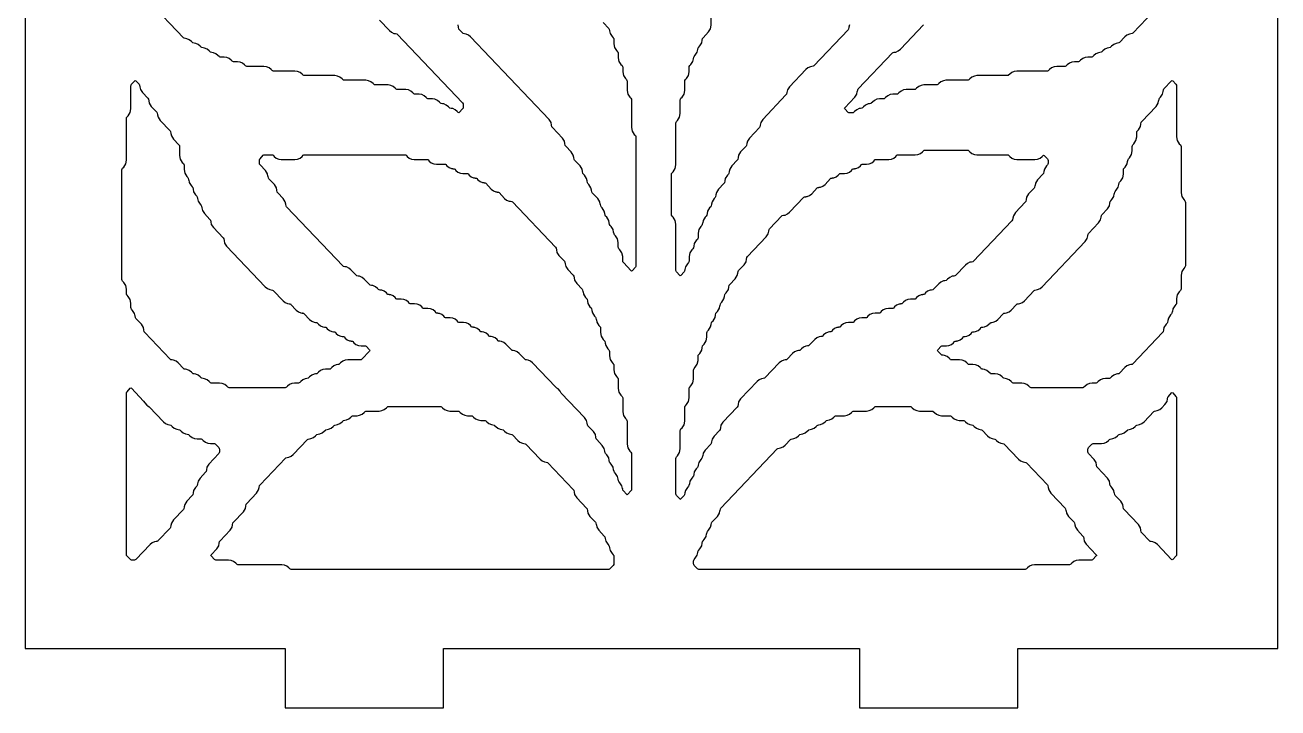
# Model space of a CAD drawing. Header units: millimetres. Extents: x 10 to 410, y 18 to 283.
# Drawn here: x 10 to 73.3, y 157 to 191.5 of the extents above; entities that cross this region are included whole.
import ezdxf

# ---------------------------------------------------------------- set-up
doc = ezdxf.new("R2010")
doc.units = ezdxf.units.MM
doc.layers.add('CUT', color=1, linetype='Continuous')

msp = doc.modelspace()

# ---------------------------------------------------------------- linework, layer by layer
at = {"layer": 'CUT'}
for points in [[(52.134, 157), (60.134, 157), (60.134, 160), (73.2679, 160), (73.2679, 280), (60.134, 280), (60.134, 283), (52.134, 283), (52.134, 280), (31.134, 280), (31.134, 283), (23.134, 283), (23.134, 280), (10, 280), (10, 160), (23.134, 160), (23.134, 157), (31.134, 157), (31.134, 160), (52.134, 160)], [(15.1188, 184.6704), (15.1188, 186.7759), (15.1273, 186.8201), (15.1516, 186.8581), (15.2049, 186.914), (15.3068, 187.0731), (15.3425, 187.2586), (15.3425, 188.4229), (15.3511, 188.4672), (15.3754, 188.5051), (15.5383, 188.6765), (15.5663, 188.6977), (15.5943, 188.6765), (15.7572, 188.5051), (15.7815, 188.4672), (15.7991, 188.3761), (15.8013, 188.3766), (15.8257, 188.2496), (15.9277, 188.0905), (16.2047, 187.7992), (16.2291, 187.7613), (16.2466, 187.6702), (16.2488, 187.6707), (16.2733, 187.5437), (16.3752, 187.3846), (16.6522, 187.0934), (16.6766, 187.0554), (16.6941, 186.9644), (16.6963, 186.9648), (16.7208, 186.8378), (16.8228, 186.6788), (17.3235, 186.1522), (17.3478, 186.1142), (17.3654, 186.0232), (17.3676, 186.0236), (17.392, 185.8966), (17.494, 185.7376), (17.771, 185.4463), (17.7954, 185.4084), (17.8039, 185.3641), (17.8039, 184.9057), (17.8396, 184.7201), (17.9415, 184.5611), (17.9948, 184.5051), (18.0191, 184.4672), (18.0276, 184.4229), (18.0276, 184.1998), (18.0633, 184.0143), (18.1653, 183.8552), (18.2185, 183.7992), (18.2429, 183.7613), (18.2604, 183.6702), (18.2626, 183.6707), (18.2871, 183.5437), (18.3891, 183.3846), (18.4423, 183.3287), (18.4666, 183.2907), (18.4841, 183.1997), (18.4864, 183.2001), (18.5108, 183.0731), (18.6128, 182.914), (18.6661, 182.8581), (18.6904, 182.8201), (18.7079, 182.7291), (18.7102, 182.7295), (18.7346, 182.6025), (18.8366, 182.4435), (18.8898, 182.3875), (18.9141, 182.3495), (18.9317, 182.2585), (18.9339, 182.2589), (18.9583, 182.1319), (19.0603, 181.9729), (19.3373, 181.6816), (19.3617, 181.6437), (19.3792, 181.5526), (19.3814, 181.553), (19.4059, 181.426), (19.5078, 181.267), (20.0086, 180.7404), (20.0329, 180.7025), (20.0504, 180.6114), (20.0527, 180.6119), (20.0771, 180.4848), (20.1791, 180.3258), (22.1312, 178.2731), (22.2363, 178.1889), (22.3601, 178.1358), (22.4359, 178.1255), (22.4354, 178.1222), (22.5009, 178.1133), (22.5261, 178.0931), (23.0262, 177.5672), (23.1313, 177.483), (23.2551, 177.4299), (23.3309, 177.4196), (23.3305, 177.4163), (23.3959, 177.4074), (23.4211, 177.3873), (23.6975, 177.0966), (23.8026, 177.0124), (23.9264, 176.9593), (24.0022, 176.949), (24.0017, 176.9457), (24.0672, 176.9368), (24.0924, 176.9167), (24.3688, 176.626), (24.4739, 176.5418), (24.5976, 176.4887), (24.6734, 176.4784), (24.673, 176.4751), (24.7385, 176.4662), (24.7636, 176.4461), (24.8163, 176.3907), (24.9214, 176.3065), (25.0451, 176.2534), (25.121, 176.2431), (25.1205, 176.2398), (25.186, 176.231), (25.2112, 176.2108), (25.2638, 176.1554), (25.3689, 176.0712), (25.4927, 176.0181), (25.5685, 176.0078), (25.568, 176.0046), (25.6335, 175.9957), (25.6587, 175.9755), (25.7113, 175.9201), (25.8164, 175.8359), (25.9402, 175.7828), (26.016, 175.7725), (26.0155, 175.7693), (26.081, 175.7604), (26.1062, 175.7402), (26.1588, 175.6849), (26.2639, 175.6006), (26.3877, 175.5475), (26.4635, 175.5372), (26.463, 175.534), (26.5285, 175.5251), (26.5537, 175.5049), (26.6063, 175.4496), (26.7114, 175.3654), (26.8352, 175.3123), (26.9686, 175.2941), (27.1678, 175.2941), (27.1998, 175.2898), (27.225, 175.2696), (27.3992, 175.0864), (27.4184, 175.0588), (27.3992, 175.0312), (27.0012, 174.6127), (26.976, 174.5926), (26.9441, 174.5882), (26.2974, 174.5882), (26.1639, 174.5701), (26.0402, 174.517), (25.9351, 174.4328), (25.8824, 174.3775), (25.8573, 174.3573), (25.7918, 174.3484), (25.7922, 174.3451), (25.7164, 174.3348), (25.5926, 174.2817), (25.4875, 174.1975), (25.4349, 174.1422), (25.4097, 174.122), (25.3778, 174.1176), (25.1786, 174.1176), (25.0451, 174.0995), (24.9214, 174.0464), (24.8163, 173.9622), (24.7636, 173.9069), (24.7385, 173.8867), (24.673, 173.8778), (24.6734, 173.8745), (24.5976, 173.8642), (24.4739, 173.8111), (24.3688, 173.7269), (24.3161, 173.6716), (24.291, 173.6514), (24.2255, 173.6425), (24.2259, 173.6392), (24.1501, 173.6289), (24.0263, 173.5758), (23.9212, 173.4916), (23.8686, 173.4363), (23.8434, 173.4161), (23.8115, 173.4118), (23.6123, 173.4118), (23.4788, 173.3936), (23.3551, 173.3405), (23.25, 173.2563), (23.1973, 173.201), (23.1722, 173.1808), (23.1402, 173.1765), (20.299, 173.1765), (20.2671, 173.1808), (20.2419, 173.201), (20.1893, 173.2563), (20.0841, 173.3405), (19.9604, 173.3936), (19.8269, 173.4118), (19.404, 173.4118), (19.372, 173.4161), (19.3469, 173.4363), (19.2942, 173.4916), (19.1891, 173.5758), (19.0654, 173.6289), (18.9895, 173.6392), (18.99, 173.6425), (18.9245, 173.6514), (18.8993, 173.6716), (18.8467, 173.7269), (18.7416, 173.8111), (18.6178, 173.8642), (18.542, 173.8745), (18.5425, 173.8778), (18.477, 173.8867), (18.4518, 173.9069), (18.3992, 173.9622), (18.2941, 174.0464), (18.1703, 174.0995), (18.0945, 174.1098), (18.095, 174.1131), (18.0295, 174.122), (18.0043, 174.1422), (17.7279, 174.4328), (17.6228, 174.517), (17.4991, 174.5701), (17.4232, 174.5804), (17.4237, 174.5837), (17.3582, 174.5926), (17.333, 174.6127), (16.0467, 175.9655), (16.0223, 176.0034), (16.0048, 176.0945), (16.0026, 176.094), (15.9781, 176.221), (15.8761, 176.3801), (15.5991, 176.6713), (15.5748, 176.7093), (15.5573, 176.8003), (15.555, 176.7999), (15.5306, 176.9269), (15.4286, 177.086), (15.3754, 177.1419), (15.3511, 177.1799), (15.3425, 177.2241), (15.3425, 177.4473), (15.3068, 177.6328), (15.2049, 177.7918), (15.1516, 177.8478), (15.1273, 177.8858), (15.1188, 177.93), (15.1188, 178.1532), (15.0831, 178.3387), (14.9811, 178.4977), (14.9279, 178.5537), (14.9035, 178.5916), (14.895, 178.6359), (14.895, 184.1876), (14.9035, 184.2319), (14.9279, 184.2698), (14.9811, 184.3258), (15.0831, 184.4848)], [(56.2667, 175.2696), (56.2919, 175.2898), (56.3239, 175.2941), (56.5231, 175.2941), (56.6565, 175.3123), (56.7803, 175.3654), (56.8854, 175.4496), (56.938, 175.5049), (56.9632, 175.5251), (57.0287, 175.534), (57.0282, 175.5372), (57.104, 175.5475), (57.2278, 175.6006), (57.3329, 175.6849), (57.3855, 175.7402), (57.4107, 175.7604), (57.4762, 175.7693), (57.4757, 175.7725), (57.5515, 175.7828), (57.6753, 175.8359), (57.7804, 175.9201), (57.833, 175.9755), (57.8582, 175.9957), (57.9237, 176.0046), (57.9232, 176.0078), (57.9991, 176.0181), (58.1228, 176.0712), (58.2279, 176.1554), (58.2806, 176.2108), (58.3057, 176.231), (58.3712, 176.2398), (58.3708, 176.2431), (58.4466, 176.2534), (58.5703, 176.3065), (58.6754, 176.3907), (58.7281, 176.4461), (58.7532, 176.4662), (58.8187, 176.4751), (58.8183, 176.4784), (58.8941, 176.4887), (59.0178, 176.5418), (59.123, 176.626), (59.3993, 176.9167), (59.4245, 176.9368), (59.49, 176.9457), (59.4895, 176.949), (59.5653, 176.9593), (59.6891, 177.0124), (59.7942, 177.0966), (60.0706, 177.3873), (60.0958, 177.4074), (60.1613, 177.4163), (60.1608, 177.4196), (60.2366, 177.4299), (60.3604, 177.483), (60.4655, 177.5672), (60.9656, 178.0931), (60.9908, 178.1133), (61.0563, 178.1222), (61.0558, 178.1255), (61.1316, 178.1358), (61.2554, 178.1889), (61.3605, 178.2731), (63.5364, 180.5611), (63.6383, 180.7201), (63.6628, 180.8471), (63.665, 180.8467), (63.6825, 180.9378), (63.7069, 180.9757), (64.2076, 181.5023), (64.3096, 181.6613), (64.334, 181.7883), (64.3363, 181.7879), (64.3538, 181.879), (64.3781, 181.9169), (64.6551, 182.2082), (64.7571, 182.3672), (64.7816, 182.4942), (64.7838, 182.4938), (64.8013, 182.5848), (64.8257, 182.6228), (64.8789, 182.6788), (64.9809, 182.8378), (65.0053, 182.9648), (65.0076, 182.9644), (65.0251, 183.0554), (65.0494, 183.0934), (65.1027, 183.1493), (65.2046, 183.3084), (65.2291, 183.4354), (65.2313, 183.4349), (65.2488, 183.526), (65.2732, 183.5639), (65.3264, 183.6199), (65.4284, 183.779), (65.4641, 183.9645), (65.4641, 184.1876), (65.4726, 184.2319), (65.4969, 184.2698), (65.5502, 184.3258), (65.6521, 184.4848), (65.6766, 184.6119), (65.6788, 184.6114), (65.6964, 184.7025), (65.7207, 184.7404), (65.7739, 184.7964), (65.8759, 184.9554), (65.9116, 185.141), (65.9116, 185.3641), (65.9201, 185.4084), (65.9444, 185.4463), (65.9977, 185.5023), (66.0997, 185.6613), (66.1354, 185.8468), (66.1354, 186.07), (66.1439, 186.1142), (66.1682, 186.1522), (66.2214, 186.2082), (66.3234, 186.3672), (66.3479, 186.4942), (66.3501, 186.4938), (66.3676, 186.5848), (66.392, 186.6228), (67.1165, 187.3846), (67.2184, 187.5437), (67.2429, 187.6707), (67.2451, 187.6702), (67.2627, 187.7613), (67.287, 187.7992), (67.3402, 187.8552), (67.4422, 188.0143), (67.4666, 188.1413), (67.4689, 188.1408), (67.4864, 188.2319), (67.5107, 188.2698), (67.8974, 188.6765), (67.9254, 188.6977), (67.9534, 188.6765), (68.1163, 188.5051), (68.1406, 188.4672), (68.1492, 188.4229), (68.1492, 185.8468), (68.1849, 185.6613), (68.2868, 185.5023), (68.3401, 185.4463), (68.3644, 185.4084), (68.3729, 185.3641), (68.3729, 183.0233), (68.4086, 182.8378), (68.5106, 182.6788), (68.5638, 182.6228), (68.5882, 182.5848), (68.5967, 182.5406), (68.5967, 179.3418), (68.5882, 179.2975), (68.5638, 179.2596), (68.5106, 179.2036), (68.4086, 179.0446), (68.3729, 178.859), (68.3729, 178.1653), (68.3644, 178.121), (68.3401, 178.0831), (68.2868, 178.0271), (68.1849, 177.8681), (68.1492, 177.6826), (68.1492, 177.4594), (68.1406, 177.4152), (68.1163, 177.3772), (68.0631, 177.3212), (67.9611, 177.1622), (67.9367, 177.0352), (67.9344, 177.0356), (67.9169, 176.9446), (67.8926, 176.9066), (67.8393, 176.8507), (67.7373, 176.6916), (67.7129, 176.5646), (67.7107, 176.5651), (67.6931, 176.474), (67.6688, 176.4361), (67.6156, 176.3801), (67.5136, 176.221), (67.4892, 176.094), (67.4869, 176.0945), (67.4694, 176.0034), (67.4451, 175.9655), (65.9349, 174.3775), (65.9097, 174.3573), (65.8443, 174.3484), (65.8447, 174.3451), (65.7689, 174.3348), (65.6451, 174.2817), (65.54, 174.1975), (65.2636, 173.9069), (65.2385, 173.8867), (65.173, 173.8778), (65.1734, 173.8745), (65.0976, 173.8642), (64.9739, 173.8111), (64.8687, 173.7269), (64.8161, 173.6716), (64.7909, 173.6514), (64.759, 173.6471), (64.5598, 173.6471), (64.4264, 173.6289), (64.3026, 173.5758), (64.1975, 173.4916), (64.1448, 173.4363), (64.1197, 173.4161), (64.0877, 173.4118), (63.8885, 173.4118), (63.7551, 173.3936), (63.6313, 173.3405), (63.5262, 173.2563), (63.4736, 173.201), (63.4484, 173.1808), (63.4164, 173.1765), (60.799, 173.1765), (60.7671, 173.1808), (60.7419, 173.201), (60.6893, 173.2563), (60.5841, 173.3405), (60.4604, 173.3936), (60.3269, 173.4118), (59.904, 173.4118), (59.872, 173.4161), (59.8469, 173.4363), (59.7942, 173.4916), (59.6891, 173.5758), (59.5653, 173.6289), (59.4895, 173.6392), (59.49, 173.6425), (59.4245, 173.6514), (59.3993, 173.6716), (59.3467, 173.7269), (59.2416, 173.8111), (59.1178, 173.8642), (58.9844, 173.8824), (58.7852, 173.8824), (58.7532, 173.8867), (58.7281, 173.9069), (58.6754, 173.9622), (58.5703, 174.0464), (58.4466, 174.0995), (58.3708, 174.1098), (58.3712, 174.1131), (58.3057, 174.122), (58.2806, 174.1422), (58.2279, 174.1975), (58.1228, 174.2817), (57.9991, 174.3348), (57.8656, 174.3529), (57.6664, 174.3529), (57.6345, 174.3573), (57.6093, 174.3775), (57.5567, 174.4328), (57.4515, 174.517), (57.3278, 174.5701), (57.1943, 174.5882), (56.7714, 174.5882), (56.7394, 174.5926), (56.7143, 174.6127), (56.6616, 174.6681), (56.5565, 174.7523), (56.4328, 174.8054), (56.3569, 174.8157), (56.3574, 174.819), (56.2919, 174.8279), (56.2667, 174.848), (56.0925, 175.0312), (56.0733, 175.0588), (56.0925, 175.0864)], [(22.4689, 184.9412), (22.5009, 184.9368), (22.5261, 184.9167), (22.5787, 184.8613), (22.6838, 184.7771), (22.8076, 184.724), (22.941, 184.7059), (23.6308, 184.7059), (23.7642, 184.724), (23.888, 184.7771), (23.9931, 184.8613), (24.0458, 184.9167), (24.0709, 184.9368), (24.1029, 184.9412), (29.1816, 184.9412), (29.2136, 184.9368), (29.2388, 184.9167), (29.2914, 184.8613), (29.3965, 184.7771), (29.5203, 184.724), (29.6537, 184.7059), (30.3004, 184.7059), (30.3324, 184.7015), (30.3576, 184.6814), (30.4102, 184.626), (30.5153, 184.5418), (30.6391, 184.4887), (30.7725, 184.4706), (31.1955, 184.4706), (31.2274, 184.4662), (31.2526, 184.4461), (31.3052, 184.3907), (31.4103, 184.3065), (31.5341, 184.2534), (31.6099, 184.2431), (31.6095, 184.2398), (31.6749, 184.231), (31.7001, 184.2108), (31.7527, 184.1554), (31.8578, 184.0712), (31.9816, 184.0181), (32.1151, 184), (32.3142, 184), (32.3462, 183.9957), (32.3714, 183.9755), (32.424, 183.9201), (32.5291, 183.8359), (32.6529, 183.7828), (32.7287, 183.7725), (32.7282, 183.7693), (32.7937, 183.7604), (32.8189, 183.7402), (32.8715, 183.6849), (32.9766, 183.6006), (33.1004, 183.5475), (33.1762, 183.5372), (33.1758, 183.534), (33.2412, 183.5251), (33.2664, 183.5049), (33.5428, 183.2143), (33.6479, 183.1301), (33.7717, 183.077), (33.8475, 183.0667), (33.847, 183.0634), (33.9125, 183.0545), (33.9377, 183.0343), (34.2141, 182.7437), (34.3192, 182.6595), (34.4429, 182.6064), (34.5187, 182.5961), (34.5183, 182.5928), (34.5838, 182.5839), (34.6089, 182.5637), (36.7904, 180.2698), (36.8147, 180.2319), (36.8322, 180.1408), (36.8345, 180.1413), (36.8589, 180.0143), (36.9609, 179.8552), (37.2379, 179.5639), (37.2622, 179.526), (37.2797, 179.4349), (37.282, 179.4354), (37.3064, 179.3084), (37.4084, 179.1493), (37.6854, 178.8581), (37.7097, 178.8201), (37.7272, 178.7291), (37.7295, 178.7295), (37.7539, 178.6025), (37.8559, 178.4435), (38.1329, 178.1522), (38.1572, 178.1142), (38.1747, 178.0232), (38.177, 178.0236), (38.2014, 177.8966), (38.3034, 177.7376), (38.3567, 177.6816), (38.381, 177.6437), (38.3985, 177.5526), (38.4008, 177.553), (38.4252, 177.426), (38.5272, 177.267), (38.5804, 177.211), (38.6047, 177.1731), (38.6223, 177.082), (38.6245, 177.0824), (38.6489, 176.9554), (38.7509, 176.7964), (38.8042, 176.7404), (38.8285, 176.7025), (38.846, 176.6114), (38.8483, 176.6119), (38.8727, 176.4848), (38.9747, 176.3258), (39.0279, 176.2698), (39.0523, 176.2319), (39.0608, 176.1876), (39.0608, 175.9645), (39.0965, 175.779), (39.1984, 175.6199), (39.2517, 175.5639), (39.276, 175.526), (39.2935, 175.4349), (39.2958, 175.4354), (39.3202, 175.3084), (39.4222, 175.1493), (39.4754, 175.0934), (39.4998, 175.0554), (39.5083, 175.0112), (39.5083, 174.788), (39.544, 174.6025), (39.646, 174.4435), (39.6992, 174.3875), (39.7235, 174.3495), (39.732, 174.3053), (39.732, 174.0821), (39.7677, 173.8966), (39.8697, 173.7376), (39.923, 173.6816), (39.9473, 173.6437), (39.9558, 173.5994), (39.9558, 173.141), (39.9915, 172.9554), (40.0935, 172.7964), (40.1467, 172.7404), (40.171, 172.7025), (40.1796, 172.6582), (40.1796, 171.9645), (40.2152, 171.779), (40.3172, 171.6199), (40.3705, 171.5639), (40.3948, 171.526), (40.4033, 171.4818), (40.4033, 170.3174), (40.439, 170.1319), (40.541, 169.9729), (40.5942, 169.9169), (40.6186, 169.879), (40.6271, 169.8347), (40.6271, 168.0477), (40.6186, 168.0034), (40.5942, 167.9655), (40.4313, 167.7941), (40.4033, 167.7729), (40.3753, 167.7941), (40.2124, 167.9655), (40.1881, 168.0034), (40.1706, 168.0945), (40.1683, 168.094), (40.1439, 168.221), (40.0419, 168.3801), (39.9886, 168.4361), (39.9643, 168.474), (39.9468, 168.5651), (39.9445, 168.5646), (39.9201, 168.6916), (39.8181, 168.8507), (39.7649, 168.9066), (39.7406, 168.9446), (39.723, 169.0356), (39.7208, 169.0352), (39.6963, 169.1622), (39.5944, 169.3212), (39.5411, 169.3772), (39.5168, 169.4152), (39.4993, 169.5062), (39.497, 169.5058), (39.4726, 169.6328), (39.3706, 169.7918), (39.3174, 169.8478), (39.293, 169.8858), (39.2755, 169.9768), (39.2733, 169.9764), (39.2488, 170.1034), (39.1469, 170.2624), (38.8699, 170.5537), (38.8455, 170.5916), (38.828, 170.6827), (38.8258, 170.6823), (38.8013, 170.8093), (38.6993, 170.9683), (38.4223, 171.2596), (38.398, 171.2975), (38.3805, 171.3886), (38.3782, 171.3881), (38.3538, 171.5152), (38.2518, 171.6742), (37.0798, 172.9066), (37.0169, 173.0047), (36.9192, 173.1163), (36.8593, 173.1534), (36.7999, 173.201), (35.6285, 174.4328), (35.5234, 174.517), (35.3996, 174.5701), (35.3238, 174.5804), (35.3242, 174.5837), (35.2588, 174.5926), (35.2336, 174.6127), (34.9572, 174.9034), (34.8521, 174.9876), (34.7283, 175.0407), (34.6525, 175.051), (34.653, 175.0543), (34.5875, 175.0632), (34.5623, 175.0833), (34.2859, 175.374), (34.1808, 175.4582), (34.0571, 175.5113), (33.9813, 175.5216), (33.9817, 175.5249), (33.9162, 175.5338), (33.8911, 175.5539), (33.8384, 175.6093), (33.7333, 175.6935), (33.6096, 175.7466), (33.5337, 175.7569), (33.5342, 175.7602), (33.4687, 175.769), (33.4435, 175.7892), (33.3909, 175.8446), (33.2858, 175.9288), (33.162, 175.9819), (33.0862, 175.9922), (33.0867, 175.9954), (33.0212, 176.0043), (32.996, 176.0245), (32.9434, 176.0799), (32.8383, 176.1641), (32.7145, 176.2172), (32.6387, 176.2275), (32.6392, 176.2307), (32.5737, 176.2396), (32.5485, 176.2598), (32.4959, 176.3151), (32.3908, 176.3994), (32.267, 176.4525), (32.1336, 176.4706), (31.9344, 176.4706), (31.9024, 176.4749), (31.8772, 176.4951), (31.8246, 176.5504), (31.7195, 176.6346), (31.5957, 176.6877), (31.4623, 176.7059), (31.2631, 176.7059), (31.2311, 176.7102), (31.206, 176.7304), (31.1533, 176.7857), (31.0482, 176.8699), (30.9245, 176.923), (30.8487, 176.9333), (30.8491, 176.9366), (30.7836, 176.9455), (30.7585, 176.9657), (30.7058, 177.021), (30.6007, 177.1052), (30.477, 177.1583), (30.3435, 177.1765), (30.1443, 177.1765), (30.1124, 177.1808), (30.0872, 177.201), (30.0346, 177.2563), (29.9295, 177.3405), (29.8057, 177.3936), (29.6722, 177.4118), (29.473, 177.4118), (29.4411, 177.4161), (29.4159, 177.4363), (29.3633, 177.4916), (29.2582, 177.5758), (29.1344, 177.6289), (29.001, 177.6471), (28.8018, 177.6471), (28.7698, 177.6514), (28.7446, 177.6716), (28.692, 177.7269), (28.5869, 177.8111), (28.4631, 177.8642), (28.3873, 177.8745), (28.3878, 177.8778), (28.3223, 177.8867), (28.2971, 177.9069), (28.2445, 177.9622), (28.1394, 178.0464), (28.0156, 178.0995), (27.9398, 178.1098), (27.9403, 178.1131), (27.8748, 178.122), (27.8496, 178.1422), (27.797, 178.1975), (27.6919, 178.2817), (27.5681, 178.3348), (27.4923, 178.3451), (27.4928, 178.3484), (27.4273, 178.3573), (27.4021, 178.3775), (27.1257, 178.6681), (27.0206, 178.7523), (26.8968, 178.8054), (26.821, 178.8157), (26.8215, 178.819), (26.756, 178.8279), (26.7308, 178.848), (26.4544, 179.1387), (26.3493, 179.2229), (26.2256, 179.276), (26.1498, 179.2863), (26.1502, 179.2896), (26.0847, 179.2985), (26.0596, 179.3186), (23.2069, 182.3184), (23.1825, 182.3563), (23.165, 182.4474), (23.1628, 182.447), (23.1383, 182.574), (23.0364, 182.733), (22.7594, 183.0243), (22.735, 183.0622), (22.7175, 183.1533), (22.7153, 183.1529), (22.6908, 183.2799), (22.5888, 183.4389), (22.3118, 183.7302), (22.2875, 183.7681), (22.27, 183.8592), (22.2677, 183.8587), (22.2433, 183.9857), (22.1413, 184.1448), (21.8643, 184.4361), (21.84, 184.474), (21.8315, 184.5182), (21.8315, 184.6582), (21.84, 184.7025), (21.8643, 184.7404), (22.0319, 184.9167), (22.0571, 184.9368), (22.0891, 184.9412)], [(42.8975, 167.7302), (42.8732, 167.7681), (42.8646, 167.8124), (42.8646, 169.5994), (42.8732, 169.6437), (42.8975, 169.6816), (42.9507, 169.7376), (43.0527, 169.8966), (43.0884, 170.0821), (43.0884, 171.0112), (43.0969, 171.0554), (43.1212, 171.0934), (43.1745, 171.1493), (43.2765, 171.3084), (43.3122, 171.4939), (43.3122, 172.1876), (43.3207, 172.2319), (43.345, 172.2698), (43.3982, 172.3258), (43.5002, 172.4848), (43.5359, 172.6704), (43.5359, 173.1288), (43.5444, 173.1731), (43.5688, 173.211), (43.622, 173.267), (43.724, 173.426), (43.7597, 173.6115), (43.7597, 174.07), (43.7682, 174.1142), (43.7925, 174.1522), (43.8457, 174.2082), (43.9477, 174.3672), (43.9834, 174.5527), (43.9834, 174.7759), (43.9919, 174.8201), (44.0163, 174.8581), (44.0695, 174.914), (44.1715, 175.0731), (44.1959, 175.2001), (44.1982, 175.1997), (44.2157, 175.2907), (44.24, 175.3287), (44.2933, 175.3846), (44.3952, 175.5437), (44.4309, 175.7292), (44.4309, 175.9523), (44.4395, 175.9966), (44.4638, 176.0345), (44.517, 176.0905), (44.619, 176.2496), (44.6434, 176.3766), (44.6457, 176.3761), (44.6632, 176.4672), (44.6875, 176.5051), (44.7408, 176.5611), (44.8428, 176.7201), (44.8672, 176.8471), (44.8694, 176.8467), (44.887, 176.9378), (44.9113, 176.9757), (44.9645, 177.0317), (45.0665, 177.1907), (45.0909, 177.3177), (45.0932, 177.3173), (45.1107, 177.4084), (45.135, 177.4463), (45.1883, 177.5023), (45.2903, 177.6613), (45.3147, 177.7883), (45.317, 177.7879), (45.3345, 177.879), (45.3588, 177.9169), (45.412, 177.9729), (45.514, 178.1319), (45.5385, 178.2589), (45.5407, 178.2585), (45.5582, 178.3495), (45.5826, 178.3875), (45.8596, 178.6788), (45.9615, 178.8378), (45.986, 178.9648), (45.9882, 178.9644), (46.0057, 179.0554), (46.0301, 179.0934), (46.3071, 179.3846), (46.4091, 179.5437), (46.4335, 179.6707), (46.4357, 179.6702), (46.4533, 179.7613), (46.4776, 179.7992), (47.4259, 180.7964), (47.5278, 180.9554), (47.5523, 181.0824), (47.5545, 181.082), (47.572, 181.1731), (47.5964, 181.211), (48.2115, 181.8578), (48.2367, 181.878), (48.3021, 181.8869), (48.3017, 181.8902), (48.3775, 181.9005), (48.5013, 181.9536), (48.6064, 182.0378), (49.3303, 182.799), (49.3555, 182.8192), (49.4209, 182.8281), (49.4205, 182.8314), (49.4963, 182.8417), (49.6201, 182.8948), (49.7252, 182.979), (50.0015, 183.2696), (50.0267, 183.2898), (50.0922, 183.2987), (50.0918, 183.302), (50.1676, 183.3123), (50.2913, 183.3654), (50.3964, 183.4496), (50.6728, 183.7402), (50.698, 183.7604), (50.7635, 183.7693), (50.763, 183.7725), (50.8388, 183.7828), (50.9626, 183.8359), (51.0677, 183.9201), (51.1203, 183.9755), (51.1455, 183.9957), (51.1775, 184), (51.3767, 184), (51.5101, 184.0181), (51.6339, 184.0712), (51.739, 184.1554), (51.7916, 184.2108), (51.8168, 184.231), (51.8823, 184.2398), (51.8818, 184.2431), (51.9576, 184.2534), (52.0814, 184.3065), (52.1865, 184.3907), (52.2391, 184.4461), (52.2643, 184.4662), (52.2962, 184.4706), (52.4954, 184.4706), (52.6289, 184.4887), (52.7527, 184.5418), (52.8578, 184.626), (52.9104, 184.6814), (52.9356, 184.7015), (52.9675, 184.7059), (53.6142, 184.7059), (53.7477, 184.724), (53.8714, 184.7771), (53.9765, 184.8613), (54.0292, 184.9167), (54.0543, 184.9368), (54.0863, 184.9412), (54.9568, 184.9412), (55.0902, 184.9593), (55.214, 185.0124), (55.3191, 185.0966), (55.3717, 185.152), (55.3969, 185.1721), (55.4288, 185.1765), (57.5988, 185.1765), (57.6307, 185.1721), (57.6559, 185.152), (57.7085, 185.0966), (57.8136, 185.0124), (57.9374, 184.9593), (58.0709, 184.9412), (59.6126, 184.9412), (59.6445, 184.9368), (59.6697, 184.9167), (59.7223, 184.8613), (59.8274, 184.7771), (59.9512, 184.724), (60.0847, 184.7059), (60.9982, 184.7059), (61.1316, 184.724), (61.2554, 184.7771), (61.3605, 184.8613), (61.4085, 184.9117), (61.4365, 184.933), (61.4644, 184.9117), (61.6274, 184.7404), (61.6517, 184.7025), (61.6602, 184.6582), (61.6602, 184.5182), (61.6517, 184.474), (61.6274, 184.4361), (61.5741, 184.3801), (61.4722, 184.221), (61.4477, 184.094), (61.4455, 184.0945), (61.4279, 184.0034), (61.4036, 183.9655), (61.1266, 183.6742), (61.0246, 183.5152), (61.0002, 183.3881), (60.9979, 183.3886), (60.9804, 183.2975), (60.9561, 183.2596), (60.6791, 182.9683), (60.5771, 182.8093), (60.5527, 182.6823), (60.5504, 182.6827), (60.5329, 182.5916), (60.5086, 182.5537), (60.0078, 182.0271), (59.9059, 181.8681), (59.8814, 181.7411), (59.8792, 181.7415), (59.8616, 181.6505), (59.8373, 181.6125), (57.8797, 179.5539), (57.8545, 179.5338), (57.789, 179.5249), (57.7895, 179.5216), (57.7136, 179.5113), (57.5899, 179.4582), (57.4848, 179.374), (56.9846, 178.848), (56.9595, 178.8279), (56.894, 178.819), (56.8944, 178.8157), (56.8186, 178.8054), (56.6949, 178.7523), (56.5897, 178.6681), (56.5371, 178.6127), (56.5119, 178.5926), (56.4465, 178.5837), (56.4469, 178.5804), (56.3711, 178.5701), (56.2473, 178.517), (56.1422, 178.4328), (55.8658, 178.1422), (55.8407, 178.122), (55.7752, 178.1131), (55.7756, 178.1098), (55.6998, 178.0995), (55.5761, 178.0464), (55.471, 177.9622), (55.4183, 177.9069), (55.3932, 177.8867), (55.3277, 177.8778), (55.3281, 177.8745), (55.2523, 177.8642), (55.1286, 177.8111), (55.0234, 177.7269), (54.9708, 177.6716), (54.9456, 177.6514), (54.9137, 177.6471), (54.7145, 177.6471), (54.5811, 177.6289), (54.4573, 177.5758), (54.3522, 177.4916), (54.2995, 177.4363), (54.2744, 177.4161), (54.2089, 177.4072), (54.2093, 177.4039), (54.1335, 177.3936), (54.0098, 177.3405), (53.9047, 177.2563), (53.852, 177.201), (53.8269, 177.1808), (53.7949, 177.1765), (53.5957, 177.1765), (53.4623, 177.1583), (53.3385, 177.1052), (53.2334, 177.021), (53.1808, 176.9657), (53.1556, 176.9455), (53.1236, 176.9412), (52.9244, 176.9412), (52.791, 176.923), (52.6672, 176.8699), (52.5621, 176.7857), (52.5095, 176.7304), (52.4843, 176.7102), (52.4524, 176.7059), (52.2532, 176.7059), (52.1197, 176.6877), (51.996, 176.6346), (51.8909, 176.5504), (51.8382, 176.4951), (51.813, 176.4749), (51.7811, 176.4706), (51.5819, 176.4706), (51.4485, 176.4525), (51.3247, 176.3994), (51.2196, 176.3151), (51.167, 176.2598), (51.1418, 176.2396), (51.0763, 176.2307), (51.0767, 176.2275), (51.0009, 176.2172), (50.8772, 176.1641), (50.7721, 176.0799), (50.7194, 176.0245), (50.6943, 176.0043), (50.6288, 175.9954), (50.6292, 175.9922), (50.5534, 175.9819), (50.4297, 175.9288), (50.3246, 175.8446), (50.2719, 175.7892), (50.2468, 175.769), (50.1813, 175.7602), (50.1817, 175.7569), (50.1059, 175.7466), (49.9821, 175.6935), (49.877, 175.6093), (49.6007, 175.3186), (49.5755, 175.2985), (49.51, 175.2896), (49.5105, 175.2863), (49.4346, 175.276), (49.3109, 175.2229), (49.2058, 175.1387), (49.1531, 175.0833), (49.128, 175.0632), (49.0625, 175.0543), (49.0629, 175.051), (48.9871, 175.0407), (48.8634, 174.9876), (48.7583, 174.9034), (48.4819, 174.6127), (48.4567, 174.5926), (48.3912, 174.5837), (48.3917, 174.5804), (48.3159, 174.5701), (48.1921, 174.517), (48.087, 174.4328), (47.3631, 173.6716), (47.3379, 173.6514), (47.2724, 173.6425), (47.2729, 173.6392), (47.1971, 173.6289), (47.0733, 173.5758), (46.9682, 173.4916), (46.1349, 172.6154), (46.0329, 172.4563), (46.0085, 172.3293), (46.0062, 172.3298), (45.9887, 172.2387), (45.9644, 172.2008), (45.2399, 171.4389), (45.1379, 171.2799), (45.1135, 171.1529), (45.1112, 171.1533), (45.0937, 171.0622), (45.0694, 171.0243), (44.7924, 170.733), (44.6904, 170.574), (44.666, 170.447), (44.6637, 170.4474), (44.6462, 170.3563), (44.6218, 170.3184), (44.3449, 170.0271), (44.2429, 169.8681), (44.2184, 169.7411), (44.2162, 169.7415), (44.1987, 169.6505), (44.1743, 169.6125), (44.1211, 169.5565), (44.0191, 169.3975), (43.9947, 169.2705), (43.9924, 169.2709), (43.9749, 169.1799), (43.9506, 169.1419), (43.8973, 169.086), (43.7954, 168.9269), (43.7709, 168.7999), (43.7687, 168.8003), (43.7512, 168.7093), (43.7268, 168.6713), (43.6736, 168.6154), (43.5716, 168.4563), (43.5472, 168.3293), (43.5449, 168.3298), (43.5274, 168.2387), (43.5031, 168.2008), (43.4498, 168.1448), (43.3478, 167.9857), (43.3234, 167.8587), (43.3212, 167.8592), (43.3036, 167.7681), (43.2793, 167.7302), (43.1164, 167.5588), (43.0884, 167.5376), (43.0604, 167.5588)], [(15.981, 172.5051), (16.0439, 172.407), (16.1415, 172.2955), (16.2015, 172.2584), (16.2609, 172.2108), (16.9848, 171.4496), (17.0899, 171.3654), (17.2137, 171.3123), (17.2895, 171.302), (17.289, 171.2987), (17.3545, 171.2898), (17.3797, 171.2696), (17.4323, 171.2143), (17.5374, 171.1301), (17.6612, 171.077), (17.737, 171.0667), (17.7365, 171.0634), (17.802, 171.0545), (17.8272, 171.0343), (17.8798, 170.979), (17.9849, 170.8948), (18.1087, 170.8417), (18.1845, 170.8314), (18.184, 170.8281), (18.2495, 170.8192), (18.2747, 170.799), (18.3273, 170.7437), (18.4324, 170.6595), (18.5562, 170.6064), (18.6896, 170.5882), (18.8888, 170.5882), (18.9208, 170.5839), (18.946, 170.5637), (18.9986, 170.5084), (19.1037, 170.4242), (19.2275, 170.3711), (19.3609, 170.3529), (19.5601, 170.3529), (19.5921, 170.3486), (19.6172, 170.3284), (19.7848, 170.1522), (19.8092, 170.1142), (19.8177, 170.07), (19.8177, 169.93), (19.8092, 169.8858), (19.7848, 169.8478), (19.2841, 169.3212), (19.1821, 169.1622), (19.1577, 169.0352), (19.1554, 169.0356), (19.1379, 168.9446), (19.1136, 168.9066), (18.8366, 168.6154), (18.7346, 168.4563), (18.7102, 168.3293), (18.7079, 168.3298), (18.6904, 168.2387), (18.6661, 168.2008), (18.6128, 168.1448), (18.5108, 167.9857), (18.4864, 167.8587), (18.4841, 167.8592), (18.4666, 167.7681), (18.4423, 167.7302), (18.1653, 167.4389), (18.0633, 167.2799), (18.0389, 167.1529), (18.0366, 167.1533), (18.0191, 167.0622), (17.9948, 167.0243), (17.494, 166.4977), (17.392, 166.3387), (17.3676, 166.2117), (17.3654, 166.2121), (17.3478, 166.121), (17.3235, 166.0831), (16.7084, 165.4363), (16.6832, 165.4161), (16.6177, 165.4072), (16.6182, 165.4039), (16.5424, 165.3936), (16.4186, 165.3405), (16.3135, 165.2563), (15.5896, 164.4951), (15.5644, 164.4749), (15.5325, 164.4706), (15.3764, 164.4706), (15.3444, 164.4749), (15.3192, 164.4951), (15.1516, 164.6713), (15.1273, 164.7093), (15.1188, 164.7535), (15.1188, 172.8935), (15.1273, 172.9378), (15.1516, 172.9757), (15.3146, 173.147), (15.3425, 173.1682), (15.3705, 173.147)], [(64.3545, 170.3529), (64.488, 170.3711), (64.6118, 170.4242), (64.7169, 170.5084), (64.7695, 170.5637), (64.7947, 170.5839), (64.8602, 170.5928), (64.8597, 170.5961), (64.9355, 170.6064), (65.0593, 170.6595), (65.1644, 170.7437), (65.217, 170.799), (65.2422, 170.8192), (65.3077, 170.8281), (65.3072, 170.8314), (65.383, 170.8417), (65.5068, 170.8948), (65.6119, 170.979), (65.6645, 171.0343), (65.6897, 171.0545), (65.7552, 171.0634), (65.7547, 171.0667), (65.8305, 171.077), (65.9543, 171.1301), (66.0594, 171.2143), (66.112, 171.2696), (66.1372, 171.2898), (66.2027, 171.2987), (66.2022, 171.302), (66.2781, 171.3123), (66.4018, 171.3654), (66.5069, 171.4496), (67.0071, 171.9755), (67.0322, 171.9957), (67.0977, 172.0046), (67.0973, 172.0078), (67.1731, 172.0181), (67.2969, 172.0712), (67.402, 172.1554), (67.564, 172.3258), (67.666, 172.4848), (67.6904, 172.6119), (67.6926, 172.6114), (67.7102, 172.7025), (67.7345, 172.7404), (67.8974, 172.9117), (67.9254, 172.933), (67.9534, 172.9117), (68.1163, 172.7404), (68.1406, 172.7025), (68.1492, 172.6582), (68.1492, 164.7535), (68.1406, 164.7093), (68.1163, 164.6713), (67.9534, 164.5), (67.9254, 164.4788), (67.8974, 164.5), (67.1782, 165.2563), (67.0731, 165.3405), (66.9493, 165.3936), (66.8735, 165.4039), (66.874, 165.4072), (66.8085, 165.4161), (66.7833, 165.4363), (66.392, 165.8478), (66.3676, 165.8858), (66.3501, 165.9768), (66.3479, 165.9764), (66.3234, 166.1034), (66.2214, 166.2624), (65.4969, 167.0243), (65.4726, 167.0622), (65.4551, 167.1533), (65.4528, 167.1529), (65.4284, 167.2799), (65.3264, 167.4389), (65.0494, 167.7302), (65.0251, 167.7681), (65.0076, 167.8592), (65.0053, 167.8587), (64.9809, 167.9857), (64.8789, 168.1448), (64.8257, 168.2008), (64.8013, 168.2387), (64.7838, 168.3298), (64.7816, 168.3293), (64.7571, 168.4563), (64.6551, 168.6154), (64.1544, 169.1419), (64.1301, 169.1799), (64.1125, 169.2709), (64.1103, 169.2705), (64.0858, 169.3975), (63.9839, 169.5565), (63.7069, 169.8478), (63.6825, 169.8858), (63.674, 169.93), (63.674, 170.07), (63.6825, 170.1142), (63.7069, 170.1522), (63.8745, 170.3284), (63.8996, 170.3486), (63.9316, 170.3529)], [(19.68, 165.0317), (19.782, 165.1907), (19.8064, 165.3177), (19.8087, 165.3173), (19.8262, 165.4084), (19.8505, 165.4463), (20.3513, 165.9729), (20.4533, 166.1319), (20.4777, 166.2589), (20.4799, 166.2585), (20.4975, 166.3495), (20.5218, 166.3875), (21.0225, 166.914), (21.1245, 167.0731), (21.149, 167.2001), (21.1512, 167.1997), (21.1687, 167.2907), (21.1931, 167.3287), (21.6938, 167.8552), (21.7958, 168.0143), (21.8202, 168.1413), (21.8225, 168.1408), (21.84, 168.2319), (21.8643, 168.2698), (23.1507, 169.6225), (23.1759, 169.6427), (23.2414, 169.6516), (23.2409, 169.6549), (23.3167, 169.6652), (23.4405, 169.7183), (23.5456, 169.8025), (24.2695, 170.5637), (24.2947, 170.5839), (24.3602, 170.5928), (24.3597, 170.5961), (24.4355, 170.6064), (24.5593, 170.6595), (24.6644, 170.7437), (24.717, 170.799), (24.7422, 170.8192), (24.8077, 170.8281), (24.8072, 170.8314), (24.883, 170.8417), (25.0068, 170.8948), (25.1119, 170.979), (25.1645, 171.0343), (25.1897, 171.0545), (25.2552, 171.0634), (25.2547, 171.0667), (25.3305, 171.077), (25.4543, 171.1301), (25.5594, 171.2143), (25.612, 171.2696), (25.6372, 171.2898), (25.7027, 171.2987), (25.7023, 171.302), (25.7781, 171.3123), (25.9018, 171.3654), (26.0069, 171.4496), (26.0596, 171.5049), (26.0847, 171.5251), (26.1502, 171.534), (26.1498, 171.5372), (26.2256, 171.5475), (26.3493, 171.6006), (26.4544, 171.6849), (26.5071, 171.7402), (26.5322, 171.7604), (26.5642, 171.7647), (26.7634, 171.7647), (26.8968, 171.7828), (27.0206, 171.8359), (27.1257, 171.9201), (27.1783, 171.9755), (27.2035, 171.9957), (27.2355, 172), (27.8822, 172), (28.0156, 172.0181), (28.1394, 172.0712), (28.2445, 172.1554), (28.2971, 172.2108), (28.3223, 172.231), (28.3543, 172.2353), (30.9717, 172.2353), (31.0037, 172.231), (31.0288, 172.2108), (31.0815, 172.1554), (31.1866, 172.0712), (31.3103, 172.0181), (31.4438, 172), (31.8667, 172), (31.8987, 171.9957), (31.9239, 171.9755), (31.9765, 171.9201), (32.0816, 171.8359), (32.2054, 171.7828), (32.3388, 171.7647), (32.538, 171.7647), (32.57, 171.7604), (32.5951, 171.7402), (32.6478, 171.6849), (32.7529, 171.6006), (32.8766, 171.5475), (33.0101, 171.5294), (33.2093, 171.5294), (33.2412, 171.5251), (33.2664, 171.5049), (33.319, 171.4496), (33.4241, 171.3654), (33.5479, 171.3123), (33.6237, 171.302), (33.6233, 171.2987), (33.6887, 171.2898), (33.7139, 171.2696), (33.7665, 171.2143), (33.8716, 171.1301), (33.9954, 171.077), (34.0712, 171.0667), (34.0708, 171.0634), (34.1363, 171.0545), (34.1614, 171.0343), (34.2141, 170.979), (34.3192, 170.8948), (34.4429, 170.8417), (34.5187, 170.8314), (34.5183, 170.8281), (34.5838, 170.8192), (34.6089, 170.799), (34.8853, 170.5084), (34.9904, 170.4242), (35.1142, 170.3711), (35.19, 170.3608), (35.1896, 170.3575), (35.255, 170.3486), (35.2802, 170.3284), (36.0041, 169.5672), (36.1092, 169.483), (36.233, 169.4299), (36.3088, 169.4196), (36.3083, 169.4163), (36.3738, 169.4074), (36.399, 169.3873), (37.6854, 168.0345), (37.7097, 167.9966), (37.7272, 167.9055), (37.7295, 167.906), (37.7539, 167.779), (37.8559, 167.6199), (38.3567, 167.0934), (38.381, 167.0554), (38.3985, 166.9644), (38.4008, 166.9648), (38.4252, 166.8378), (38.5272, 166.6788), (38.8042, 166.3875), (38.8285, 166.3495), (38.846, 166.2585), (38.8483, 166.2589), (38.8727, 166.1319), (38.9747, 165.9729), (39.2517, 165.6816), (39.276, 165.6437), (39.2935, 165.5526), (39.2958, 165.553), (39.3202, 165.426), (39.4222, 165.267), (39.4754, 165.211), (39.4998, 165.1731), (39.5173, 165.082), (39.5195, 165.0824), (39.544, 164.9554), (39.646, 164.7964), (39.6992, 164.7404), (39.7235, 164.7025), (39.732, 164.6582), (39.732, 164.283), (39.7235, 164.2387), (39.6992, 164.2008), (39.5316, 164.0245), (39.5064, 164.0043), (39.4745, 164), (23.4316, 164), (23.3997, 164.0043), (23.3745, 164.0245), (23.3219, 164.0799), (23.2167, 164.1641), (23.093, 164.2172), (22.9595, 164.2353), (20.7465, 164.2353), (20.7146, 164.2396), (20.6894, 164.2598), (20.6368, 164.3151), (20.5317, 164.3994), (20.4079, 164.4525), (20.2744, 164.4706), (19.6277, 164.4706), (19.5958, 164.4749), (19.5706, 164.4951), (19.3964, 164.6783), (19.3772, 164.7059), (19.3964, 164.7335)], [(43.9919, 164.9378), (44.0163, 164.9757), (44.0695, 165.0317), (44.1715, 165.1907), (44.1959, 165.3177), (44.1982, 165.3173), (44.2157, 165.4084), (44.24, 165.4463), (44.2933, 165.5023), (44.3952, 165.6613), (44.4197, 165.7883), (44.4219, 165.7879), (44.4395, 165.879), (44.4638, 165.9169), (44.517, 165.9729), (44.619, 166.1319), (44.6434, 166.2589), (44.6457, 166.2585), (44.6632, 166.3495), (44.6875, 166.3875), (44.9645, 166.6788), (45.0665, 166.8378), (45.0909, 166.9648), (45.0932, 166.9644), (45.1107, 167.0554), (45.135, 167.0934), (47.9877, 170.0931), (48.0129, 170.1133), (48.0784, 170.1222), (48.0779, 170.1255), (48.1537, 170.1358), (48.2775, 170.1889), (48.3826, 170.2731), (48.659, 170.5637), (48.6842, 170.5839), (48.7497, 170.5928), (48.7492, 170.5961), (48.825, 170.6064), (48.9488, 170.6595), (49.0539, 170.7437), (49.1065, 170.799), (49.1317, 170.8192), (49.1972, 170.8281), (49.1967, 170.8314), (49.2725, 170.8417), (49.3963, 170.8948), (49.5014, 170.979), (49.554, 171.0343), (49.5792, 171.0545), (49.6447, 171.0634), (49.6442, 171.0667), (49.72, 171.077), (49.8438, 171.1301), (49.9489, 171.2143), (50.0015, 171.2696), (50.0267, 171.2898), (50.0922, 171.2987), (50.0918, 171.302), (50.1676, 171.3123), (50.2913, 171.3654), (50.3964, 171.4496), (50.4491, 171.5049), (50.4742, 171.5251), (50.5397, 171.534), (50.5393, 171.5372), (50.6151, 171.5475), (50.7388, 171.6006), (50.8439, 171.6849), (50.8966, 171.7402), (50.9217, 171.7604), (50.9537, 171.7647), (51.3767, 171.7647), (51.5101, 171.7828), (51.6339, 171.8359), (51.739, 171.9201), (51.7916, 171.9755), (51.8168, 171.9957), (51.8487, 172), (52.4954, 172), (52.6289, 172.0181), (52.7527, 172.0712), (52.8578, 172.1554), (52.9104, 172.2108), (52.9356, 172.231), (52.9675, 172.2353), (54.6899, 172.2353), (54.7219, 172.231), (54.7471, 172.2108), (54.7997, 172.1554), (54.9048, 172.0712), (55.0286, 172.0181), (55.162, 172), (55.8087, 172), (55.8407, 171.9957), (55.8658, 171.9755), (55.9185, 171.9201), (56.0236, 171.8359), (56.1473, 171.7828), (56.2808, 171.7647), (56.7037, 171.7647), (56.7357, 171.7604), (56.7609, 171.7402), (56.8135, 171.6849), (56.9186, 171.6006), (57.0424, 171.5475), (57.1758, 171.5294), (57.375, 171.5294), (57.407, 171.5251), (57.4321, 171.5049), (57.4848, 171.4496), (57.5899, 171.3654), (57.7136, 171.3123), (57.7895, 171.302), (57.789, 171.2987), (57.8545, 171.2898), (57.8797, 171.2696), (57.9323, 171.2143), (58.0374, 171.1301), (58.1612, 171.077), (58.237, 171.0667), (58.2365, 171.0634), (58.302, 171.0545), (58.3272, 171.0343), (58.6036, 170.7437), (58.7087, 170.6595), (58.8324, 170.6064), (58.9082, 170.5961), (58.9078, 170.5928), (58.9733, 170.5839), (58.9984, 170.5637), (59.0511, 170.5084), (59.1562, 170.4242), (59.2799, 170.3711), (59.3558, 170.3608), (59.3553, 170.3575), (59.4208, 170.3486), (59.446, 170.3284), (60.1699, 169.5672), (60.275, 169.483), (60.3987, 169.4299), (60.4745, 169.4196), (60.4741, 169.4163), (60.5396, 169.4074), (60.5647, 169.3873), (61.6274, 168.2698), (61.6517, 168.2319), (61.6692, 168.1408), (61.6715, 168.1413), (61.6959, 168.0143), (61.7979, 167.8552), (62.5224, 167.0934), (62.5467, 167.0554), (62.5642, 166.9644), (62.5665, 166.9648), (62.5909, 166.8378), (62.6929, 166.6788), (62.9699, 166.3875), (62.9942, 166.3495), (63.0118, 166.2585), (63.014, 166.2589), (63.0384, 166.1319), (63.1404, 165.9729), (63.4174, 165.6816), (63.4418, 165.6437), (63.4593, 165.5526), (63.4615, 165.553), (63.486, 165.426), (63.5879, 165.267), (64.0953, 164.7335), (64.1145, 164.7059), (64.0953, 164.6783), (63.9211, 164.4951), (63.8959, 164.4749), (63.864, 164.4706), (63.2173, 164.4706), (63.0838, 164.4525), (62.96, 164.3994), (62.8549, 164.3151), (62.8023, 164.2598), (62.7771, 164.2396), (62.7452, 164.2353), (60.9797, 164.2353), (60.8462, 164.2172), (60.7225, 164.1641), (60.6174, 164.0799), (60.5647, 164.0245), (60.5396, 164.0043), (60.5076, 164), (44.0172, 164), (43.9853, 164.0043), (43.9601, 164.0245), (43.7925, 164.2008), (43.7682, 164.2387), (43.7597, 164.283), (43.7597, 164.4229), (43.7682, 164.4672), (43.7925, 164.5051), (43.8457, 164.5611), (43.9477, 164.7201), (43.9722, 164.8471), (43.9744, 164.8467)]]:
    msp.add_lwpolyline(points, close=True, dxfattribs=at)
for points in [[(27.8962, 191.7402), (28.3964, 191.2143), (28.5015, 191.1301), (28.6253, 191.077), (28.7011, 191.0667), (28.7006, 191.0634), (28.7661, 191.0545), (28.7913, 191.0343), (32.0915, 187.5639), (32.1158, 187.526), (32.1243, 187.4818), (32.1243, 187.3418), (32.1158, 187.2975), (32.0915, 187.2596), (31.9285, 187.0883), (31.9006, 187.067), (31.8726, 187.0883), (31.8246, 187.1387), (31.7195, 187.2229), (31.5957, 187.276), (31.5199, 187.2863), (31.5204, 187.2896), (31.4549, 187.2985), (31.4297, 187.3186), (31.3771, 187.374), (31.272, 187.4582), (31.1482, 187.5113), (31.0724, 187.5216), (31.0729, 187.5249), (31.0074, 187.5338), (30.9822, 187.5539), (30.9296, 187.6093), (30.8245, 187.6935), (30.7007, 187.7466), (30.5673, 187.7647), (30.3681, 187.7647), (30.3361, 187.769), (30.3109, 187.7892), (30.2583, 187.8446), (30.1532, 187.9288), (30.0294, 187.9819), (29.896, 188), (29.6968, 188), (29.6648, 188.0043), (29.6397, 188.0245), (29.587, 188.0799), (29.4819, 188.1641), (29.3582, 188.2172), (29.2247, 188.2353), (28.8018, 188.2353), (28.7698, 188.2396), (28.7446, 188.2598), (28.692, 188.3151), (28.5869, 188.3994), (28.4631, 188.4525), (28.3297, 188.4706), (27.683, 188.4706), (27.651, 188.4749), (27.6259, 188.4951), (27.5732, 188.5504), (27.4681, 188.6346), (27.3444, 188.6877), (27.2109, 188.7059), (26.1167, 188.7059), (26.0847, 188.7102), (26.0596, 188.7304), (26.0069, 188.7857), (25.9018, 188.8699), (25.7781, 188.923), (25.6446, 188.9412), (24.1029, 188.9412), (24.0709, 188.9455), (24.0458, 188.9657), (23.9931, 189.021), (23.888, 189.1052), (23.7642, 189.1583), (23.6308, 189.1765), (22.5366, 189.1765), (22.5046, 189.1808), (22.4795, 189.201), (22.4268, 189.2563), (22.3217, 189.3405), (22.1979, 189.3936), (22.0645, 189.4118), (21.194, 189.4118), (21.1621, 189.4161), (21.1369, 189.4363), (21.0843, 189.4916), (20.9792, 189.5758), (20.8554, 189.6289), (20.722, 189.6471), (20.5228, 189.6471), (20.4908, 189.6514), (20.4656, 189.6716), (20.413, 189.7269), (20.3079, 189.8111), (20.1841, 189.8642), (20.0507, 189.8824), (19.8515, 189.8824), (19.8195, 189.8867), (19.7944, 189.9069), (19.7417, 189.9622), (19.6366, 190.0464), (19.5129, 190.0995), (19.4371, 190.1098), (19.4375, 190.1131), (19.372, 190.122), (19.3469, 190.1422), (19.2942, 190.1975), (19.1891, 190.2817), (19.0654, 190.3348), (18.9895, 190.3451), (18.99, 190.3484), (18.9245, 190.3573), (18.8993, 190.3775), (18.8467, 190.4328), (18.7416, 190.517), (18.6178, 190.5701), (18.542, 190.5804), (18.5425, 190.5837), (18.477, 190.5926), (18.4518, 190.6127), (18.3992, 190.6681), (18.2941, 190.7523), (18.1703, 190.8054), (18.0945, 190.8157), (18.095, 190.819), (18.0295, 190.8279), (18.0043, 190.848), (16.2704, 192.6713)], [(51.6268, 191.5152), (51.6024, 191.3881), (51.6002, 191.3886), (51.5826, 191.2975), (51.5583, 191.2596), (49.8244, 189.4363), (49.7992, 189.4161), (49.7338, 189.4072), (49.7342, 189.4039), (49.6584, 189.3936), (49.5346, 189.3405), (49.4295, 189.2563), (48.5962, 188.3801), (48.4943, 188.221), (48.4698, 188.094), (48.4676, 188.0945), (48.45, 188.0034), (48.4257, 187.9655), (47.2537, 186.733), (47.1517, 186.574), (47.1273, 186.447), (47.125, 186.4474), (47.1075, 186.3563), (47.0832, 186.3184), (46.5824, 185.7918), (46.4804, 185.6328), (46.456, 185.5058), (46.4538, 185.5062), (46.4362, 185.4152), (46.4119, 185.3772), (46.1349, 185.086), (46.0329, 184.9269), (46.0085, 184.7999), (46.0062, 184.8003), (45.9887, 184.7093), (45.9644, 184.6713), (45.6874, 184.3801), (45.5854, 184.221), (45.561, 184.094), (45.5587, 184.0945), (45.5412, 184.0034), (45.5169, 183.9655), (45.4636, 183.9095), (45.3617, 183.7504), (45.3372, 183.6234), (45.335, 183.6239), (45.3174, 183.5328), (45.2931, 183.4949), (45.0161, 183.2036), (44.9141, 183.0446), (44.8897, 182.9176), (44.8875, 182.918), (44.8699, 182.8269), (44.8456, 182.789), (44.7924, 182.733), (44.6904, 182.574), (44.666, 182.447), (44.6637, 182.4474), (44.6462, 182.3563), (44.6218, 182.3184), (44.5686, 182.2624), (44.4666, 182.1034), (44.4422, 181.9764), (44.4399, 181.9768), (44.4224, 181.8858), (44.3981, 181.8478), (44.3449, 181.7918), (44.2429, 181.6328), (44.2184, 181.5058), (44.2162, 181.5062), (44.1987, 181.4152), (44.1743, 181.3772), (44.1211, 181.3212), (44.0191, 181.1622), (43.9834, 180.9767), (43.9834, 180.7535), (43.9749, 180.7093), (43.9506, 180.6713), (43.8973, 180.6154), (43.7954, 180.4563), (43.7709, 180.3293), (43.7687, 180.3298), (43.7512, 180.2387), (43.7268, 180.2008), (43.6736, 180.1448), (43.5716, 179.9857), (43.5359, 179.8002), (43.5359, 179.5771), (43.5274, 179.5328), (43.5031, 179.4949), (43.4498, 179.4389), (43.3478, 179.2799), (43.3234, 179.1529), (43.3212, 179.1533), (43.3036, 179.0622), (43.2793, 179.0243), (43.1164, 178.853), (43.0884, 178.8318), (43.0604, 178.853), (42.8975, 179.0243), (42.8732, 179.0622), (42.8646, 179.1065), (42.8646, 181.4473), (42.8289, 181.6328), (42.727, 181.7918), (42.6737, 181.8478), (42.6494, 181.8858), (42.6409, 181.93), (42.6409, 183.9523), (42.6494, 183.9966), (42.6737, 184.0345), (42.727, 184.0905), (42.8289, 184.2496), (42.8646, 184.4351), (42.8646, 186.5406), (42.8732, 186.5848), (42.8975, 186.6228), (42.9507, 186.6788), (43.0527, 186.8378), (43.0884, 187.0233), (43.0884, 187.717), (43.0969, 187.7613), (43.1212, 187.7992), (43.1745, 187.8552), (43.2765, 188.0143), (43.3122, 188.1998), (43.3122, 188.6582), (43.3207, 188.7025), (43.345, 188.7404), (43.3982, 188.7964), (43.5002, 188.9554), (43.5359, 189.141), (43.5359, 189.3641), (43.5444, 189.4084), (43.5688, 189.4463), (43.622, 189.5023), (43.724, 189.6613), (43.7484, 189.7883), (43.7507, 189.7879), (43.7682, 189.879), (43.7925, 189.9169), (43.8457, 189.9729), (43.9477, 190.1319), (43.9722, 190.2589), (43.9744, 190.2585), (43.9919, 190.3495), (44.0163, 190.3875), (44.0695, 190.4435), (44.1715, 190.6025), (44.1959, 190.7295), (44.1982, 190.7291), (44.2157, 190.8201), (44.24, 190.8581), (44.517, 191.1493), (44.619, 191.3084), (44.6547, 191.4939), (44.6547, 191.9523)], [(66.9975, 192.2008), (65.9349, 191.0833), (65.9097, 191.0632), (65.8443, 191.0543), (65.8447, 191.051), (65.7689, 191.0407), (65.6451, 190.9876), (65.54, 190.9034), (65.2636, 190.6127), (65.2385, 190.5926), (65.173, 190.5837), (65.1734, 190.5804), (65.0976, 190.5701), (64.9739, 190.517), (64.8687, 190.4328), (64.8161, 190.3775), (64.7909, 190.3573), (64.7255, 190.3484), (64.7259, 190.3451), (64.6501, 190.3348), (64.5263, 190.2817), (64.4212, 190.1975), (64.3686, 190.1422), (64.3434, 190.122), (64.278, 190.1131), (64.2784, 190.1098), (64.2026, 190.0995), (64.0788, 190.0464), (63.9737, 189.9622), (63.9211, 189.9069), (63.8959, 189.8867), (63.864, 189.8824), (63.6648, 189.8824), (63.5313, 189.8642), (63.4076, 189.8111), (63.3025, 189.7269), (63.2498, 189.6716), (63.2246, 189.6514), (63.1927, 189.6471), (62.9935, 189.6471), (62.8601, 189.6289), (62.7363, 189.5758), (62.6312, 189.4916), (62.5786, 189.4363), (62.5534, 189.4161), (62.5214, 189.4118), (62.0985, 189.4118), (61.965, 189.3936), (61.8413, 189.3405), (61.7362, 189.2563), (61.6835, 189.201), (61.6584, 189.1808), (61.6264, 189.1765), (60.0847, 189.1765), (59.9512, 189.1583), (59.8274, 189.1052), (59.7223, 189.021), (59.6697, 188.9657), (59.6445, 188.9455), (59.6126, 188.9412), (58.0709, 188.9412), (57.9374, 188.923), (57.8136, 188.8699), (57.7085, 188.7857), (57.6559, 188.7304), (57.6307, 188.7102), (57.5988, 188.7059), (56.5046, 188.7059), (56.3711, 188.6877), (56.2473, 188.6346), (56.1422, 188.5504), (56.0896, 188.4951), (56.0644, 188.4749), (56.0325, 188.4706), (55.3858, 188.4706), (55.2523, 188.4525), (55.1286, 188.3994), (55.0234, 188.3151), (54.9708, 188.2598), (54.9456, 188.2396), (54.9137, 188.2353), (54.4907, 188.2353), (54.3573, 188.2172), (54.2335, 188.1641), (54.1284, 188.0799), (54.0758, 188.0245), (54.0506, 188.0043), (54.0187, 188), (53.8195, 188), (53.686, 187.9819), (53.5623, 187.9288), (53.4571, 187.8446), (53.4045, 187.7892), (53.3793, 187.769), (53.3474, 187.7647), (53.1482, 187.7647), (53.0148, 187.7466), (52.891, 187.6935), (52.7859, 187.6093), (52.7332, 187.5539), (52.7081, 187.5338), (52.6426, 187.5249), (52.643, 187.5216), (52.5672, 187.5113), (52.4435, 187.4582), (52.3384, 187.374), (52.2857, 187.3186), (52.2606, 187.2985), (52.1951, 187.2896), (52.1955, 187.2863), (52.1197, 187.276), (51.996, 187.2229), (51.8909, 187.1387), (51.8382, 187.0833), (51.813, 187.0632), (51.7811, 187.0588), (51.625, 187.0588), (51.593, 187.0632), (51.5678, 187.0833), (51.3936, 187.2665), (51.3744, 187.2941), (51.3936, 187.3217), (51.901, 187.8552), (52.003, 188.0143), (52.0274, 188.1413), (52.0297, 188.1408), (52.0472, 188.2319), (52.0715, 188.2698), (53.8054, 190.0931), (53.8306, 190.1133), (53.8961, 190.1222), (53.8956, 190.1255), (53.9714, 190.1358), (54.0952, 190.1889), (54.2003, 190.2731), (55.3717, 191.5049)], [(39.1984, 191.6199), (39.4754, 191.3287), (39.4998, 191.2907), (39.5173, 191.1997), (39.5195, 191.2001), (39.544, 191.0731), (39.646, 190.914), (39.6992, 190.8581), (39.7235, 190.8201), (39.732, 190.7759), (39.732, 190.5527), (39.7677, 190.3672), (39.8697, 190.2082), (39.923, 190.1522), (39.9473, 190.1142), (39.9558, 190.07), (39.9558, 189.8468), (39.9915, 189.6613), (40.0935, 189.5023), (40.1467, 189.4463), (40.171, 189.4084), (40.1796, 189.3641), (40.1796, 189.141), (40.2152, 188.9554), (40.3172, 188.7964), (40.3705, 188.7404), (40.3948, 188.7025), (40.4033, 188.6582), (40.4033, 188.1998), (40.439, 188.0143), (40.541, 187.8552), (40.5942, 187.7992), (40.6186, 187.7613), (40.6271, 187.717), (40.6271, 186.3174), (40.6628, 186.1319), (40.7647, 185.9729), (40.818, 185.9169), (40.8423, 185.879), (40.8508, 185.8347), (40.8508, 179.3418), (40.8423, 179.2975), (40.818, 179.2596), (40.6551, 179.0883), (40.6271, 179.067), (40.5991, 179.0883), (40.2124, 179.4949), (40.1881, 179.5328), (40.1796, 179.5771), (40.1796, 179.8002), (40.1439, 179.9857), (40.0419, 180.1448), (39.9886, 180.2008), (39.9643, 180.2387), (39.9558, 180.283), (39.9558, 180.5061), (39.9201, 180.6916), (39.8181, 180.8507), (39.7649, 180.9066), (39.7406, 180.9446), (39.723, 181.0356), (39.7208, 181.0352), (39.6963, 181.1622), (39.5944, 181.3212), (39.5411, 181.3772), (39.5168, 181.4152), (39.4993, 181.5062), (39.497, 181.5058), (39.4726, 181.6328), (39.3706, 181.7918), (39.3174, 181.8478), (39.293, 181.8858), (39.2755, 181.9768), (39.2733, 181.9764), (39.2488, 182.1034), (39.1469, 182.2624), (39.0936, 182.3184), (39.0693, 182.3563), (39.0518, 182.4474), (39.0495, 182.447), (39.0251, 182.574), (38.9231, 182.733), (38.6461, 183.0243), (38.6218, 183.0622), (38.6043, 183.1533), (38.602, 183.1529), (38.5776, 183.2799), (38.4756, 183.4389), (38.4223, 183.4949), (38.398, 183.5328), (38.3805, 183.6239), (38.3782, 183.6234), (38.3538, 183.7504), (38.2518, 183.9095), (38.1986, 183.9655), (38.1743, 184.0034), (38.1567, 184.0945), (38.1545, 184.094), (38.1301, 184.221), (38.0281, 184.3801), (37.7511, 184.6713), (37.7267, 184.7093), (37.7092, 184.8003), (37.707, 184.7999), (37.6825, 184.9269), (37.5806, 185.086), (37.3036, 185.3772), (37.2792, 185.4152), (37.2617, 185.5062), (37.2595, 185.5058), (37.235, 185.6328), (37.133, 185.7918), (36.6323, 186.3184), (36.608, 186.3563), (36.5904, 186.4474), (36.5882, 186.447), (36.5638, 186.574), (36.4618, 186.733), (32.4959, 190.9034), (32.3908, 190.9876), (32.267, 191.0407), (32.1912, 191.051), (32.1916, 191.0543), (32.1262, 191.0632), (32.101, 191.0833), (31.9334, 191.2596), (31.9091, 191.2975), (31.8915, 191.3886), (31.8893, 191.3881), (31.8649, 191.5152)]]:
    msp.add_lwpolyline(points, dxfattribs=at)

doc.saveas('drawing.dxf')
